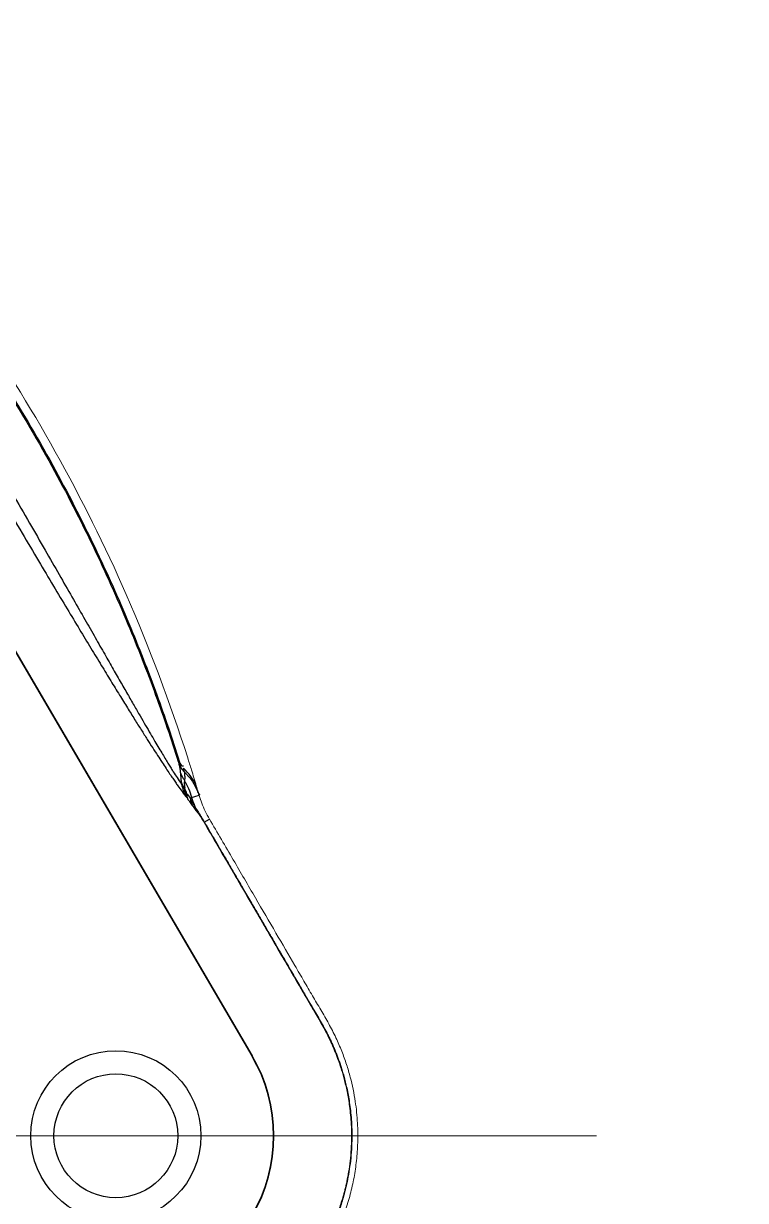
# Model space of a CAD drawing. Header units: millimetres. Extents: x 100 to 1590, y 100 to 694.
# Drawn here: x 1249.148 to 1249.677, y 537.411 to 538.273 of the extents above; entities that cross this region are included whole.
import ezdxf

# ---------------------------------------------------------------- set-up
doc = ezdxf.new("R2010")
doc.units = ezdxf.units.MM
doc.linetypes.add('CENTER', pattern=[2, 1.25, -0.25, 0.25, -0.25])
doc.layers.add('CL', color=1, linetype='CENTER', lineweight=9)
doc.layers.add('OUTLINE', color=6, linetype='Continuous', lineweight=9)

msp = doc.modelspace()

# ---------------------------------------------------------------- linework, layer by layer
at = {"color": 9, "linetype": 'Continuous'}
for p, q in [((1249.02515, 538.01227), (1249.31548, 537.5169)), ((1249.26146, 537.73273), (1249.26225, 537.73298)), ((1249.26377, 537.71692), (1249.2639, 537.71598)), ((1249.26601, 537.71325), (1249.26598, 537.71259)), ((1249.26717, 537.70984), (1249.26782, 537.70904)), ((1249.268, 537.70593), (1249.26885, 537.70464)), ((1249.2766, 537.70764), (1249.27028, 537.70579)), ((1249.28035, 537.68814), (1249.28436, 537.69049))]:
    msp.add_line(p, q, dxfattribs=at)
at = {"color": 7, "linetype": 'Continuous'}
msp.add_line((1249.02538, 538.0124), (1249.31571, 537.51703), dxfattribs=at)
at = {"color": 9, "linetype": 'Continuous'}
for radius in [0.06234, 0.04542]:
    msp.add_circle((1249.2157, 537.45842), radius, dxfattribs=at)
for centre, radius, start, end in [((1249.23553, 537.69629), 0.04331, 25.31544, 46.64842), ((1249.24191, 537.69803), 0.03599, 45.89054, 47.9479), ((1249.22402, 537.69263), 0.04678, 20.53918, 26.15334), ((1249.29426, 537.70507), 0.02108, 198.52105, 208.06433), ((1249.2157, 537.45842), 0.11565, 329.62621, 30.37379)]:
    msp.add_arc(centre, radius, start, end, dxfattribs=at)
at = {"color": 7, "linetype": 'Continuous'}
for centre, radius, start, end in [((1249.28444, 537.71314), 0.00885, 212.15912, 215.97551), ((1249.2157, 537.45842), 0.11591, 329.62621, 30.37379)]:
    msp.add_arc(centre, radius, start, end, dxfattribs=at)
at = {"color": 9, "linetype": 'Continuous'}
for points, start_tangent, end_tangent in [([(1248.89039, 538.27161), (1248.89727, 538.26442), (1248.90824, 538.25272), (1248.91999, 538.23984), (1248.93256, 538.22566), (1248.94597, 538.21003), (1248.96023, 538.19279), (1248.97537, 538.17376), (1248.99138, 538.15272), (1249.00825, 538.12945), (1249.02596, 538.10365), (1249.04458, 538.07486), (1249.06402, 538.04258), (1249.08366, 538.00846), (1249.10228, 537.97623), (1249.1189, 537.94771), (1249.13367, 537.9225), (1249.14699, 537.89989), (1249.15905, 537.87952), (1249.17001, 537.86111), (1249.18, 537.84444), (1249.1891, 537.8293), (1249.19743, 537.81555), (1249.20504, 537.80304), (1249.21201, 537.79166), (1249.21837, 537.78133), (1249.22419, 537.77194), (1249.2295, 537.76343), (1249.23434, 537.75574), (1249.23873, 537.74882), (1249.24271, 537.7426), (1249.24631, 537.73702), (1249.24958, 537.73201), (1249.25251, 537.72756), (1249.25512, 537.72366), (1249.25741, 537.72029), (1249.25941, 537.71738), (1249.26118, 537.71486), (1249.26426, 537.71063), (1249.268, 537.70593)], (0.693821, -0.720148), (0.66531, -0.746567)), ([(1248.8921, 538.27326), (1248.90246, 538.26282), (1248.91359, 538.25132), (1248.92552, 538.23866), (1248.93827, 538.22472), (1248.95188, 538.20936), (1248.96635, 538.19242), (1248.98171, 538.17371), (1248.99796, 538.15303), (1249.01509, 538.13015), (1249.03311, 538.10477), (1249.05212, 538.07638), (1249.07181, 538.04484), (1249.09132, 538.01202), (1249.10948, 537.98109), (1249.12557, 537.9536), (1249.13975, 537.92921), (1249.15244, 537.90727), (1249.16386, 537.88745), (1249.17417, 537.8695), (1249.18351, 537.85321), (1249.19199, 537.83839), (1249.1997, 537.82491), (1249.20671, 537.81263), (1249.21311, 537.80144), (1249.21895, 537.79126), (1249.22426, 537.782), (1249.2291, 537.77359), (1249.2335, 537.76598), (1249.23748, 537.75911), (1249.24109, 537.75293), (1249.24436, 537.74738), (1249.24731, 537.74239), (1249.24997, 537.73794), (1249.25233, 537.73401), (1249.25441, 537.73059), (1249.25622, 537.72764), (1249.25781, 537.72509), (1249.26056, 537.72083), (1249.2639, 537.71598)], (0.708291, -0.70592), (0.598403, -0.801195)), ([(1248.95758, 538.22665), (1249.0275, 538.15238), (1249.0847, 538.08061), (1249.13104, 538.01278), (1249.16869, 537.9491), (1249.19948, 537.88921), (1249.22455, 537.8333), (1249.24489, 537.7813), (1249.26146, 537.73273)], (0.716492, -0.697595), (0.302729, -0.953077)), ([(1248.95816, 538.22725), (1249.02813, 538.15292), (1249.08537, 538.0811), (1249.13174, 538.01323), (1249.16942, 537.9495), (1249.20023, 537.88957), (1249.22532, 537.83362), (1249.24568, 537.78158), (1249.26225, 537.73298)], (0.716484, -0.697604), (0.302729, -0.953077)), ([(1249.26146, 537.73273), (1249.26213, 537.72988), (1249.26297, 537.72473)], (0.235222, -0.971942), (0.041701, -0.99913)), ([(1249.26146, 537.73273), (1249.26337, 537.72832), (1249.26602, 537.72476)], (0.305254, -0.952271), (0.69691, -0.717159)), ([(1249.26225, 537.73298), (1249.26353, 537.73002), (1249.26534, 537.72933)], (0.302723, -0.953079), (0.998498, -0.054789)), ([(1249.26297, 537.72473), (1249.26337, 537.72004), (1249.26377, 537.71692)], (0.041536, -0.999137), (0.142364, -0.989814)), ([(1249.26297, 537.72473), (1249.2648, 537.72054), (1249.26627, 537.71893)], (0.315112, -0.949054), (0.779533, -0.626362)), ([(1249.26602, 537.72476), (1249.26526, 537.72778)], (-0.5093, 0.860589), (0.007199, 0.999974)), ([(1249.26602, 537.72476), (1249.26617, 537.7217), (1249.26599, 537.71858)], (0.057704, -0.998334), (-0.193168, -0.981166)), ([(1249.26696, 537.72387), (1249.26878, 537.72198), (1249.2713, 537.7188), (1249.27349, 537.71525), (1249.27528, 537.71146), (1249.2766, 537.70764)], (0.717997, -0.696046), (0.275612, -0.961269)), ([(1249.26377, 537.71692), (1249.26601, 537.71325)], (0.406958, -0.913447), (0.621728, -0.783234)), ([(1249.2639, 537.71599), (1249.26598, 537.71259)], (0.414695, -0.909961), (0.617609, -0.786485)), ([(1249.2639, 537.71598), (1249.26535, 537.7112), (1249.26656, 537.70854), (1249.268, 537.70593)], (0.201898, -0.979406), (0.516109, -0.856523)), ([(1249.26599, 537.71858), (1249.26593, 537.71537), (1249.26623, 537.7133)], (-0.065973, -0.997821), (0.231991, -0.972718)), ([(1249.26598, 537.71259), (1249.26717, 537.70984)], (-0.042284, -0.999106), (0.625704, -0.78006)), ([(1249.27151, 537.70615), (1249.26599, 537.71858)], (-0.280452, 0.959868), (-0.530403, 0.847746)), ([(1249.268, 537.70593), (1249.26717, 537.70984)], (-0.413218, 0.910632), (-0.014153, 0.9999)), ([(1249.26782, 537.70904), (1249.27028, 537.70579)], (0.580226, -0.814456), (0.62811, -0.778125)), ([(1249.26885, 537.70464), (1249.26798, 537.70749), (1249.26821, 537.70889)], (-0.424188, 0.905574), (0.362926, 0.931818)), ([(1249.26885, 537.70464), (1249.27125, 537.7011), (1249.27234, 537.69972)], (0.549621, -0.835414), (0.644184, -0.764871)), ([(1249.27028, 537.70579), (1249.27282, 537.70092), (1249.27427, 537.69837)], (0.443009, -0.896517), (0.508027, -0.861341)), ([(1249.27228, 537.69967), (1249.27073, 537.70366), (1249.27076, 537.70569)], (-0.464509, 0.885568), (0.194779, 0.980847)), ([(1249.27427, 537.69837), (1249.27358, 537.70008), (1249.27151, 537.70615)], (-0.385791, 0.922586), (-0.280452, 0.959868)), ([(1249.27228, 537.69967), (1249.27446, 537.69674), (1249.2757, 537.69519)], (0.593847, -0.804578), (0.647548, -0.762024)), ([(1249.27427, 537.69837), (1249.27633, 537.69514), (1249.27856, 537.69154), (1249.28052, 537.68824)], (0.542171, -0.840268), (0.503883, -0.863772)), ([(1249.27566, 537.69515), (1249.27775, 537.69227), (1249.28035, 537.68814)], (0.610309, -0.792163), (0.503835, -0.8638)), ([(1249.28035, 537.68814), (1249.28857, 537.67405), (1249.29611, 537.66112), (1249.30299, 537.64932), (1249.30926, 537.63859), (1249.31494, 537.62883), (1249.32013, 537.61994), (1249.32488, 537.61179), (1249.32927, 537.60426), (1249.33338, 537.59723), (1249.33726, 537.59058), (1249.34092, 537.5843), (1249.34428, 537.57855), (1249.34734, 537.5733), (1249.35011, 537.56853), (1249.35262, 537.56421), (1249.35489, 537.56033), (1249.35693, 537.55685), (1249.35876, 537.55375), (1249.36039, 537.55098), (1249.36188, 537.54843), (1249.36471, 537.54356), (1249.36748, 537.53868), (1249.37013, 537.53381), (1249.3727, 537.52863), (1249.37397, 537.52587), (1249.3752, 537.52307), (1249.37638, 537.52025), (1249.37751, 537.51742), (1249.37858, 537.51455), (1249.37964, 537.51155), (1249.38071, 537.50834), (1249.38179, 537.50483), (1249.38288, 537.50096), (1249.38396, 537.4967), (1249.38501, 537.49203), (1249.386, 537.48691), (1249.38688, 537.48134), (1249.38763, 537.47526), (1249.38818, 537.46856), (1249.38847, 537.46112), (1249.3884, 537.45284), (1249.38788, 537.4442), (1249.38693, 537.43586), (1249.3857, 537.42831), (1249.38433, 537.42169), (1249.38288, 537.41588), (1249.38138, 537.41068), (1249.37988, 537.40601), (1249.37841, 537.40182), (1249.37698, 537.39808), (1249.37561, 537.39472), (1249.37427, 537.39164), (1249.37293, 537.3887), (1249.37155, 537.38584), (1249.37015, 537.38309), (1249.36874, 537.38046), (1249.36601, 537.37555), (1249.36317, 537.37061), (1249.36161, 537.36795), (1249.35991, 537.36507), (1249.35805, 537.36191), (1249.356, 537.35843), (1249.35376, 537.3546), (1249.35131, 537.35039), (1249.34864, 537.34579), (1249.34571, 537.34075), (1249.3425, 537.33524), (1249.339, 537.32924), (1249.33518, 537.32271), (1249.33104, 537.31561), (1249.32653, 537.30788)], (0.503817, -0.86381), (-0.503935, -0.863741)), ([(1249.28052, 537.68824), (1249.28874, 537.67414), (1249.29628, 537.66122), (1249.30316, 537.64942), (1249.30942, 537.63868), (1249.31511, 537.62893), (1249.32029, 537.62004), (1249.32505, 537.61189), (1249.32944, 537.60436), (1249.33355, 537.59733), (1249.33743, 537.59067), (1249.34109, 537.5844), (1249.34445, 537.57865), (1249.3475, 537.5734), (1249.35028, 537.56862), (1249.35279, 537.56431), (1249.35506, 537.56043), (1249.3571, 537.55694), (1249.35892, 537.55385), (1249.36056, 537.55108), (1249.36206, 537.54851), (1249.36489, 537.54363), (1249.36761, 537.53884), (1249.37029, 537.53392), (1249.37162, 537.53132), (1249.37291, 537.52866), (1249.37416, 537.52593), (1249.37538, 537.52316), (1249.37655, 537.52035), (1249.37768, 537.51751), (1249.37877, 537.51461), (1249.37983, 537.5116), (1249.38089, 537.50839), (1249.38197, 537.50488), (1249.38307, 537.50101), (1249.38415, 537.49675), (1249.3852, 537.49207), (1249.38619, 537.48695), (1249.38708, 537.48137), (1249.38782, 537.47528), (1249.38838, 537.46857), (1249.38867, 537.46112), (1249.38859, 537.45283), (1249.38807, 537.44419), (1249.38713, 537.43584), (1249.3859, 537.42827), (1249.38452, 537.42165), (1249.38307, 537.41583), (1249.38157, 537.41062), (1249.38007, 537.40594), (1249.37859, 537.40175), (1249.37716, 537.39801), (1249.37579, 537.39464), (1249.37445, 537.39155), (1249.37311, 537.38863), (1249.37173, 537.38576), (1249.37031, 537.38299), (1249.36892, 537.38037), (1249.36617, 537.37545), (1249.36334, 537.37052), (1249.36178, 537.36785), (1249.36008, 537.36497), (1249.35822, 537.3618), (1249.35617, 537.35832), (1249.35393, 537.3545), (1249.35149, 537.3503), (1249.34881, 537.3457), (1249.34587, 537.34065), (1249.34266, 537.33514), (1249.33917, 537.32914), (1249.33535, 537.32261), (1249.33121, 537.31551), (1249.3267, 537.30778)], (0.503817, -0.86381), (-0.503934, -0.863742))]:
    msp.add_spline(points, degree=3, dxfattribs=dict(at, start_tangent=start_tangent, end_tangent=end_tangent))
at = {"layer": 'CL'}
msp.add_line((1246.31816, 537.45842), (1249.67735, 537.45842), dxfattribs=at)
at = {"layer": 'OUTLINE'}
msp.add_arc((1248.09835, 537.36328), 1.22773, 16.63809, 17.20365, dxfattribs=at)
for points, start_tangent, end_tangent in [([(1249.27115, 537.72641), (1249.26838, 537.73522), (1249.22332, 537.85489), (1249.17133, 537.95951), (1249.11022, 538.0575), (1249.04598, 538.14197), (1248.9627, 538.23192)], (-0.295771, 0.955259), (-0.716529, 0.697557)), ([(1249.27468, 537.71481), (1249.2762, 537.70987), (1249.27694, 537.70843)], (0.286365, -0.95812), (0.532549, -0.846399)), ([(1249.27678, 537.70769), (1249.2787, 537.70208), (1249.28123, 537.69634), (1249.28436, 537.69049)], (0.280452, -0.959868), (0.503717, -0.863869)), ([(1249.28436, 537.69049), (1249.30184, 537.66052), (1249.31805, 537.63271), (1249.33309, 537.60694), (1249.34702, 537.58307), (1249.3536, 537.57176), (1249.35986, 537.56103), (1249.36593, 537.55071), (1249.37176, 537.54054), (1249.37705, 537.53029), (1249.38134, 537.52035), (1249.38484, 537.51066), (1249.3876, 537.50126), (1249.39125, 537.48357), (1249.39288, 537.46764), (1249.39306, 537.45335), (1249.39215, 537.44025), (1249.39033, 537.4278), (1249.38759, 537.41553), (1249.3839, 537.4034), (1249.38171, 537.39745), (1249.37932, 537.3916), (1249.37806, 537.38873), (1249.37673, 537.38588), (1249.37534, 537.38305), (1249.37389, 537.38025), (1249.37242, 537.37751), (1249.37094, 537.37485), (1249.36795, 537.36962), (1249.36485, 537.3643), (1249.36166, 537.35889), (1249.35488, 537.34729), (1249.34739, 537.33442), (1249.33924, 537.32046), (1249.33054, 537.30554)], (0.503814, -0.863812), (-0.503949, -0.863733))]:
    msp.add_spline(points, degree=3, dxfattribs=dict(at, start_tangent=start_tangent, end_tangent=end_tangent))

doc.saveas('drawing.dxf')
